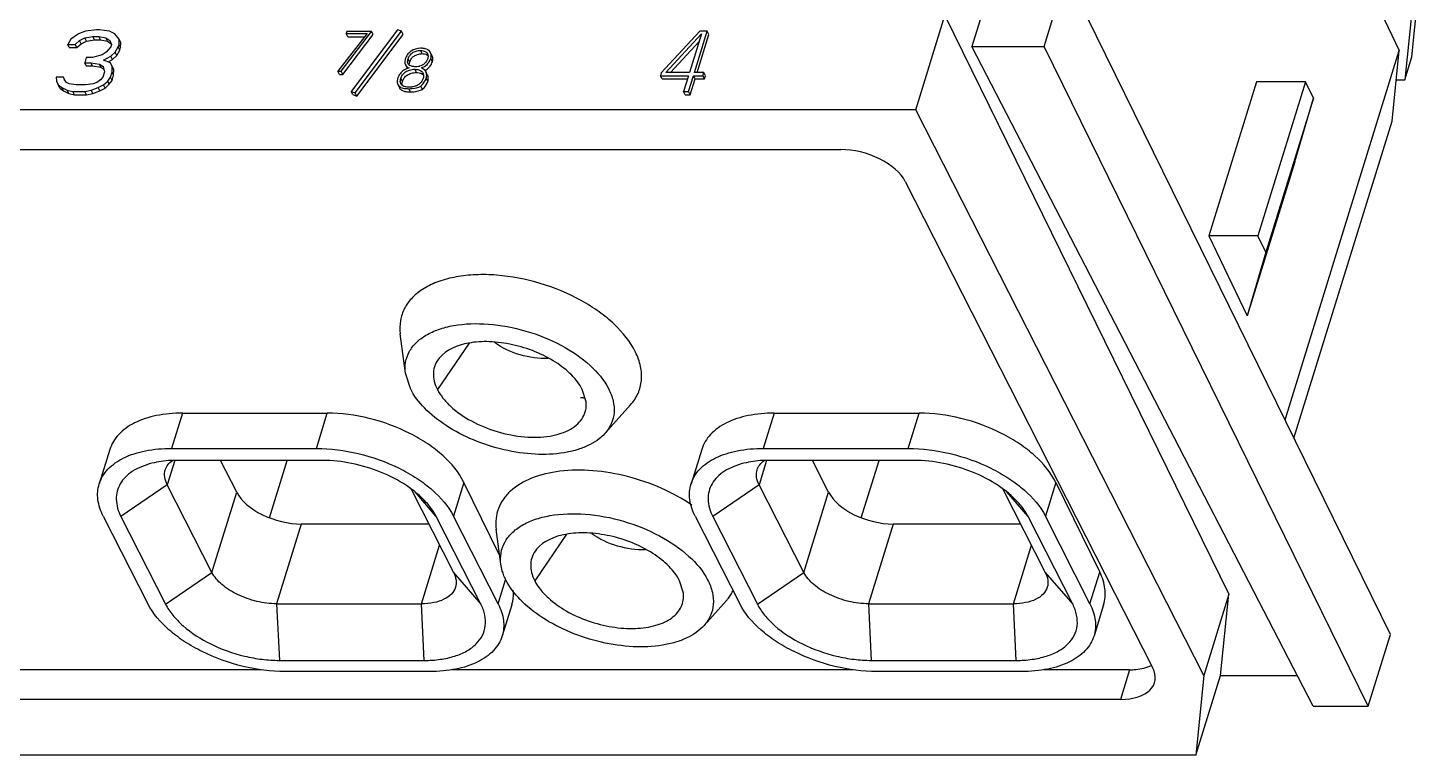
# Model space of a CAD drawing. Header units: millimetres. Extents: x -386 to 595, y -1 to 421.
# Drawn here: x 507.6 to 560.7, y 326.3 to 354 of the extents above; entities that cross this region are included whole.
import ezdxf

# ---------------------------------------------------------------- set-up
doc = ezdxf.new("R2010")
doc.units = ezdxf.units.MM
doc.header["$LTSCALE"] = 32.67
doc.layers.get('0').update_dxf_attribs({"linetype": 'CONTINUOUS'})

msp = doc.modelspace()

# ---------------------------------------------------------------- linework, layer by layer
at = {"color": 7, "linetype": 'Continuous'}
for p, q in [((549.11683, 375.63397), (559.86251, 353.14396)), ((546.32253, 353.30916), (547.16976, 356.0508)), ((559.52395, 330.8756), (547.16976, 356.0508)), ((560.34388, 352.90248), (560.66079, 356.01053)), ((560.38976, 355.13347), (560.07285, 352.02542)), ((541.43043, 350.89081), (542.54085, 354.48415)), ((542.54085, 354.48415), (553.36984, 332.41699)), ((543.93416, 354.48415), (543.57106, 353.30916)), ((509.21247, 353.58454), (509.0931, 353.38454)), ((509.50454, 353.78454), (509.21247, 353.58454)), ((509.76571, 353.88454), (509.50454, 353.78454)), ((509.54242, 353.53454), (509.74602, 353.63454)), ((509.74602, 353.63454), (510.0493, 353.68454)), ((509.80703, 353.51022), (509.74602, 353.63454)), ((510.18412, 353.93454), (509.76571, 353.88454)), ((510.0493, 353.68454), (510.27956, 353.68454)), ((510.11031, 353.56022), (510.0493, 353.68454)), ((510.29925, 353.93454), (510.18412, 353.93454)), ((510.27956, 353.68454), (510.55195, 353.63454)), ((510.34057, 353.56022), (510.27956, 353.68454)), ((510.68677, 353.88454), (510.29925, 353.93454)), ((510.55195, 353.63454), (510.69374, 353.53454)), ((510.61295, 353.51022), (510.55195, 353.63454)), ((510.88613, 353.78454), (510.68677, 353.88454)), ((511.05459, 353.58454), (510.88613, 353.78454)), ((511.05035, 353.38454), (511.05459, 353.58454)), ((511.1156, 353.46022), (511.05459, 353.58454)), ((520.50444, 353.79712), (519.39176, 352.36196)), ((519.51783, 352.36196), (520.6754, 353.8796)), ((519.57884, 352.23764), (520.73641, 353.75528)), ((519.73466, 353.8796), (519.70918, 353.79712)), ((519.70918, 353.79712), (520.50444, 353.79712)), ((519.77018, 353.6728), (519.70918, 353.79712)), ((520.6754, 353.8796), (519.73466, 353.8796)), ((519.77018, 353.6728), (520.40805, 353.6728)), ((521.66348, 353.93734), (519.89972, 351.5925)), ((520.05502, 351.53725), (521.81878, 353.88208)), ((520.11603, 351.41292), (521.87979, 353.75776)), ((520.73641, 353.75528), (520.6754, 353.8796)), ((521.81878, 353.88208), (521.66348, 353.93734)), ((521.87979, 353.75776), (521.81878, 353.88208)), ((533.20056, 353.88532), (531.72634, 352.29816)), ((531.90375, 352.31047), (533.25695, 353.78689)), ((533.25695, 353.78689), (532.8007, 352.31047)), ((532.98877, 352.31047), (533.47543, 353.88532)), ((533.08819, 352.31047), (533.53644, 353.761)), ((533.47543, 353.88532), (533.20056, 353.88532)), ((533.53644, 353.761), (533.47543, 353.88532)), ((509.0931, 353.38454), (509.38093, 353.38454)), ((509.15411, 353.26022), (509.0931, 353.38454)), ((509.15411, 353.26022), (509.44194, 353.26022)), ((509.38093, 353.38454), (509.54242, 353.53454)), ((509.44194, 353.26022), (509.38093, 353.38454)), ((509.44194, 353.26022), (509.60342, 353.41022)), ((509.60342, 353.41022), (509.54242, 353.53454)), ((509.60342, 353.41022), (509.80703, 353.51022)), ((509.80703, 353.51022), (510.11031, 353.56022)), ((510.11031, 353.56022), (510.34057, 353.56022)), ((510.34057, 353.56022), (510.61295, 353.51022)), ((510.55468, 353.08454), (510.40865, 352.98455)), ((510.73162, 353.28454), (510.55468, 353.08454)), ((510.61295, 353.51022), (510.75475, 353.41022)), ((510.69374, 353.53454), (510.76252, 353.38454)), ((510.76252, 353.38454), (510.73162, 353.28454)), ((510.73859, 352.93455), (510.90008, 353.08454)), ((510.90008, 353.08454), (511.01945, 353.28454)), ((510.96109, 352.96022), (510.90008, 353.08454)), ((510.96109, 352.96022), (511.08046, 353.16022)), ((511.01945, 353.28454), (511.05035, 353.38454)), ((511.08046, 353.16022), (511.01945, 353.28454)), ((511.11136, 353.26022), (511.05035, 353.38454)), ((511.08046, 353.16022), (511.11136, 353.26022)), ((511.11136, 353.26022), (511.1156, 353.46022)), ((522.61058, 353.02951), (522.54957, 353.15383)), ((522.98722, 352.95049), (522.92621, 353.07481)), ((532.0787, 352.31047), (533.16795, 353.49891)), ((543.57106, 353.30916), (546.32253, 353.30916)), ((556.57639, 328.13395), (543.57106, 353.30916)), ((558.67672, 328.13395), (546.32253, 353.30916)), ((555.50923, 339.05674), (559.86251, 353.14396)), ((559.58872, 350.45877), (559.86251, 353.14396)), ((509.80208, 352.88455), (509.74028, 352.68455)), ((509.74028, 352.68455), (509.97054, 352.68455)), ((509.80129, 352.56023), (509.74028, 352.68455)), ((509.80129, 352.56023), (510.03155, 352.56023)), ((510.03235, 352.88455), (509.80208, 352.88455)), ((509.97054, 352.68455), (510.30049, 352.63455)), ((510.03155, 352.56023), (509.97054, 352.68455)), ((510.03155, 352.56023), (510.3615, 352.51023)), ((510.40865, 352.98455), (510.03235, 352.88455)), ((510.30049, 352.63455), (510.44229, 352.53455)), ((510.3615, 352.51023), (510.30049, 352.63455)), ((510.3615, 352.51023), (510.46899, 352.43442)), ((510.44229, 352.53455), (510.49562, 352.33455)), ((510.46198, 352.78455), (510.73859, 352.93455)), ((510.71891, 352.68455), (510.46198, 352.78455)), ((510.63096, 352.71878), (510.7996, 352.81022)), ((510.84869, 352.41023), (510.71891, 352.68455)), ((510.7996, 352.81022), (510.73859, 352.93455)), ((510.78345, 352.33455), (510.78769, 352.53455)), ((510.84869, 352.41023), (510.78769, 352.53455)), ((510.7996, 352.81022), (510.96109, 352.96022)), ((521.96929, 352.60353), (522.0303, 352.47921)), ((522.13294, 352.70783), (522.07193, 352.83216)), ((522.99864, 352.71608), (522.93763, 352.8404)), ((560.07285, 352.02542), (560.34388, 352.90248)), ((508.93709, 352.13455), (508.64926, 352.13455)), ((508.64926, 352.13455), (508.66047, 351.98455)), ((508.66047, 351.98455), (508.72925, 351.83455)), ((508.9981, 352.01023), (508.93709, 352.13455)), ((508.96375, 352.03455), (508.93709, 352.13455)), ((509.04798, 351.93455), (508.96375, 352.03455)), ((510.34534, 352.03455), (510.19931, 351.93455)), ((510.43381, 352.13455), (510.34534, 352.03455)), ((510.49562, 352.33455), (510.43381, 352.13455)), ((510.45624, 351.83455), (510.61772, 351.98455)), ((510.61772, 351.98455), (510.72164, 352.13455)), ((510.67873, 351.86023), (510.61772, 351.98455)), ((510.67873, 351.86023), (510.78265, 352.01023)), ((510.72164, 352.13455), (510.78345, 352.33455)), ((510.78265, 352.01023), (510.72164, 352.13455)), ((510.78265, 352.01023), (510.84446, 352.21023)), ((510.84446, 352.21023), (510.78345, 352.33455)), ((510.84446, 352.21023), (510.84869, 352.41023)), ((519.39176, 352.36196), (519.51783, 352.36196)), ((519.45276, 352.23764), (519.39176, 352.36196)), ((519.45276, 352.23764), (519.57884, 352.23764)), ((519.57884, 352.23764), (519.51783, 352.36196)), ((521.85505, 351.96551), (521.79404, 352.08983)), ((522.38883, 352.31193), (522.32782, 352.43625)), ((522.81442, 352.2147), (522.75341, 352.33903)), ((522.82488, 351.96551), (522.76387, 352.08983)), ((531.72634, 352.29816), (531.69212, 352.18743)), ((531.69212, 352.18743), (532.76267, 352.18743)), ((531.75313, 352.06311), (531.69212, 352.18743)), ((531.75313, 352.06311), (532.72426, 352.06311)), ((532.8007, 352.31047), (531.90375, 352.31047)), ((532.76267, 352.18743), (532.57637, 351.58456)), ((532.76444, 351.58456), (532.95074, 352.18743)), ((532.82545, 351.46024), (533.01175, 352.06311)), ((532.95074, 352.18743), (533.31242, 352.18743)), ((533.01175, 352.06311), (532.95074, 352.18743)), ((533.35044, 352.31047), (532.98877, 352.31047)), ((533.01175, 352.06311), (533.37343, 352.06311)), ((533.31242, 352.18743), (533.35044, 352.31047)), ((533.37343, 352.06311), (533.31242, 352.18743)), ((533.41145, 352.18615), (533.35044, 352.31047)), ((533.37343, 352.06311), (533.41145, 352.18615)), ((559.74846, 352.02542), (560.07285, 352.02542)), ((508.72925, 351.83455), (508.87105, 351.73456)), ((508.79026, 351.71023), (508.72925, 351.83455)), ((508.79026, 351.71023), (508.93205, 351.61023)), ((508.87105, 351.73456), (509.07041, 351.63456)), ((508.93205, 351.61023), (508.87105, 351.73456)), ((508.93205, 351.61023), (509.13142, 351.51023)), ((509.14766, 351.88455), (509.04798, 351.93455)), ((509.07041, 351.63456), (509.28522, 351.58456)), ((509.13142, 351.51023), (509.07041, 351.63456)), ((509.13142, 351.51023), (509.34623, 351.46024)), ((509.42004, 351.83455), (509.14766, 351.88455)), ((509.28522, 351.58456), (509.74575, 351.58456)), ((509.34623, 351.46024), (509.28522, 351.58456)), ((509.34623, 351.46024), (509.80676, 351.46024)), ((509.76544, 351.83455), (509.42004, 351.83455)), ((509.74575, 351.58456), (509.99147, 351.63456)), ((509.80676, 351.46024), (509.74575, 351.58456)), ((510.06873, 351.88455), (509.76544, 351.83455)), ((509.80676, 351.46024), (510.05248, 351.51023)), ((509.99147, 351.63456), (510.25264, 351.73456)), ((510.05248, 351.51023), (509.99147, 351.63456)), ((510.05248, 351.51023), (510.31365, 351.61023)), ((510.19931, 351.93455), (510.06873, 351.88455)), ((510.25264, 351.73456), (510.45624, 351.83455)), ((510.31365, 351.61023), (510.25264, 351.73456)), ((510.31365, 351.61023), (510.51725, 351.71023)), ((510.51725, 351.71023), (510.45624, 351.83455)), ((510.51725, 351.71023), (510.67873, 351.86023)), ((519.89972, 351.5925), (520.05502, 351.53725)), ((519.96073, 351.46818), (519.89972, 351.5925)), ((519.96073, 351.46818), (520.11603, 351.41292)), ((520.11603, 351.41292), (520.05502, 351.53725)), ((521.67704, 351.85004), (521.73805, 351.72571)), ((522.15916, 351.5696), (522.09815, 351.69393)), ((522.61674, 351.66858), (522.55573, 351.7929)), ((532.57637, 351.58456), (532.76444, 351.58456)), ((532.63738, 351.46024), (532.57637, 351.58456)), ((532.63738, 351.46024), (532.82545, 351.46024)), ((532.82545, 351.46024), (532.76444, 351.58456)), ((554.41939, 351.959), (552.60389, 346.08405)), ((556.29054, 351.959), (554.41939, 351.959)), ((556.29054, 351.959), (554.47504, 346.08405)), ((556.59558, 351.33739), (556.29054, 351.959)), ((556.59558, 351.33739), (554.78008, 345.46244)), ((555.88205, 348.89774), (556.59558, 351.33739)), ((541.43043, 350.89081), (456.78492, 350.89081)), ((552.40941, 329.30905), (541.43043, 350.89081)), ((555.85039, 338.36154), (559.58872, 350.45877)), ((461.19628, 349.37097), (538.5654, 349.37097)), ((555.88205, 348.89774), (554.06655, 343.02279)), ((541.02606, 348.15509), (550.45871, 329.61302)), ((554.47504, 346.08405), (552.60389, 346.08405)), ((552.60389, 346.08405), (554.06655, 343.02279)), ((554.78008, 345.46244), (554.47504, 346.08405)), ((554.78008, 345.46244), (554.06655, 343.02279)), ((521.9702, 340.83876), (521.77254, 342.34361)), ((524.39865, 341.98881), (523.18753, 340.22009)), ((522.1569, 340.25189), (521.97017, 340.83883)), ((528.85985, 339.74916), (528.71389, 340.22008)), ((513.46356, 339.31662), (513.04809, 337.97215)), ((513.46356, 339.31662), (518.98993, 339.31662)), ((518.57446, 337.97215), (518.98993, 339.31662)), ((529.57582, 338.54129), (530.55096, 339.63087)), ((536.02956, 339.31662), (535.61408, 337.97215)), ((536.02956, 339.31662), (541.55592, 339.31662)), ((541.14045, 337.97215), (541.55592, 339.31662)), ((510.69945, 337.92958), (510.29344, 336.61574)), ((513.04792, 337.97215), (518.57463, 337.97215)), ((533.26545, 337.92958), (532.85944, 336.61574)), ((535.61391, 337.97215), (541.14062, 337.97215)), ((513.17542, 337.5082), (512.8899, 336.58428)), ((518.80648, 337.51606), (513.28011, 337.51606)), ((515.53724, 336.30309), (514.92019, 337.51606)), ((516.78541, 335.32814), (517.46153, 337.51606)), ((535.74141, 337.5082), (535.4559, 336.58428)), ((541.37247, 337.51606), (535.8461, 337.51606)), ((538.10324, 336.30309), (537.48618, 337.51606)), ((539.35141, 335.32814), (540.02752, 337.51606)), ((512.8899, 336.58428), (511.12267, 335.37222)), ((514.59087, 333.24063), (512.8899, 336.58428)), ((524.20086, 336.67478), (523.80335, 335.38842)), ((525.56226, 333.90055), (524.20086, 336.67478)), ((535.4559, 336.58428), (533.68867, 335.37222)), ((537.15687, 333.24063), (535.4559, 336.58428)), ((546.76686, 336.67478), (546.36934, 335.38842)), ((546.76686, 336.67478), (548.44459, 333.25592)), ((514.59087, 333.24063), (515.53724, 336.30309)), ((522.18776, 336.41278), (523.80148, 333.24063)), ((523.14512, 335.37222), (522.33705, 336.30983)), ((537.15687, 333.24063), (538.10324, 336.30309)), ((544.75375, 336.41278), (546.36748, 333.24063)), ((545.71111, 335.37222), (544.90304, 336.30983)), ((510.44797, 335.38842), (512.14894, 332.04477)), ((511.12267, 335.37222), (512.82364, 332.02857)), ((517.9979, 335.08721), (517.05798, 332.04562)), ((522.86209, 335.08721), (517.9979, 335.08721)), ((524.84609, 332.02857), (523.14512, 335.37222)), ((525.50432, 332.04477), (523.80335, 335.38842)), ((533.01396, 335.38842), (534.71493, 332.04477)), ((533.68867, 335.37222), (535.38964, 332.02857)), ((540.56389, 335.08721), (539.62397, 332.04562)), ((545.42809, 335.08721), (540.56389, 335.08721)), ((547.41208, 332.02857), (545.71111, 335.37222)), ((548.07031, 332.04477), (546.36934, 335.38842)), ((525.60772, 333.55443), (525.43304, 334.88429)), ((528.10986, 334.69356), (526.89873, 332.92484)), ((522.58434, 332.04562), (523.27403, 334.27745)), ((545.15034, 332.04562), (545.84003, 334.27745)), ((512.82364, 332.02857), (514.59087, 333.24063)), ((523.80148, 333.24063), (524.84609, 332.02857)), ((525.50432, 332.04477), (525.78714, 332.95997)), ((532.57106, 332.45392), (532.4251, 332.92484)), ((535.38964, 332.02857), (537.15687, 333.24063)), ((546.36748, 333.24063), (547.41208, 332.02857)), ((548.07031, 332.04477), (548.44459, 333.25592)), ((553.36984, 332.41699), (552.40941, 329.30905)), ((553.05293, 329.30894), (553.36984, 332.41699)), ((517.05798, 332.04562), (522.58434, 332.04562)), ((517.05798, 332.04562), (517.16229, 329.88473)), ((522.68865, 329.88473), (522.58434, 332.04562)), ((526.02462, 332.00112), (525.65884, 330.81745)), ((533.3547, 331.21425), (534.21146, 332.17155)), ((539.62397, 332.04562), (545.15034, 332.04562)), ((539.62397, 332.04562), (539.72828, 329.88473)), ((545.25465, 329.88473), (545.15034, 332.04562)), ((548.59062, 332.00112), (548.22484, 330.81745)), ((558.67672, 328.13395), (559.52395, 330.8756)), ((517.16229, 329.88473), (522.68865, 329.88473)), ((539.72828, 329.88473), (545.25465, 329.88473)), ((516.47225, 329.52626), (503.48007, 329.52626)), ((522.90437, 329.46103), (517.37766, 329.46103)), ((539.03824, 329.52626), (523.74341, 329.52626)), ((545.47036, 329.46103), (539.94365, 329.46103)), ((549.58404, 329.52626), (546.30941, 329.52626)), ((549.58404, 329.52626), (549.23512, 328.39714)), ((552.40941, 329.30905), (552.11362, 326.26936)), ((552.11362, 326.26936), (553.05293, 329.30894)), ((553.05293, 329.30894), (555.96939, 329.30894)), ((549.23512, 328.39714), (471.866, 328.39714)), ((556.57639, 328.13395), (558.67672, 328.13395)), ((552.11362, 326.26936), (471.15236, 326.26936))]:
    msp.add_line(p, q, dxfattribs=at)
for centre, radius, start, end in [((522.63708, 352.04613), 1.1918, 92.983347, 94.659405), ((522.58166, 352.63834), 0.64237, 158.656594, 161.668514), ((522.30992, 351.89483), 0.66165, 158.873722, 162.858926), ((522.20787, 352.56636), 0.1978, 206.14227, 212.91256), ((522.10203, 351.84838), 0.26692, 179.205472, 183.215685), ((522.1382, 351.84787), 0.30309, 175.433321, 179.203426), ((529.04018, 343.35732), 3.46262, 263.451974, 266.092527)]:
    msp.add_arc(centre, radius, start, end, dxfattribs=at)
for centre, start_param, end_param in [((539.18394, 348.15509), 0.48938829, 2.06018462), ((517.37937, 336.30309), -2.65220436, -1.08140803), ((539.94536, 336.30309), -2.65220436, -1.08140803), ((548.61659, 329.61302), -1.08140803, 0.48938829)]:
    msp.add_ellipse(centre, major_axis=(1.91666, -0.57157), ratio=0.55990932, start_param=start_param, end_param=end_param, dxfattribs=at)
for points, knots in [([(522.54027, 353.23399), (522.41785, 353.22399), (522.23552, 353.17964), (522.05844, 353.02215), (522.00368, 352.92414), (521.98334, 352.87213)], [0, 0, 0, 0, 0.52723166, 0.76029724, 1, 1, 1, 1]), ([(522.07193, 352.83216), (522.08633, 352.87876), (522.12772, 352.96723), (522.23567, 353.07048), (522.38132, 353.13389), (522.49068, 353.15006), (522.54957, 353.15383)], [0, 0, 0, 0, 0.23777627, 0.46585671, 0.71234523, 1, 1, 1, 1]), ([(522.54957, 353.15383), (522.58116, 353.15154), (522.63886, 353.14423), (522.71602, 353.12009), (522.77532, 353.0823), (522.80168, 353.04695), (522.81077, 353.02843)], [0, 0, 0, 0, 0.31397018, 0.57434841, 0.79550562, 1, 1, 1, 1]), ([(522.71871, 353.21684), (522.71245, 353.21834), (522.68606, 353.2242), (522.65931, 353.22839), (522.63886, 353.23085)], [0, 0, 0, 0, 0.23794998, 1, 1, 1, 1]), ([(522.84193, 353.16716), (522.83338, 353.17265), (522.79473, 353.19466), (522.75202, 353.20886), (522.71871, 353.21684)], [0, 0, 0, 0, 0.22867634, 1, 1, 1, 1]), ([(522.92621, 353.07481), (522.91257, 353.1026), (522.8852, 353.13658), (522.8512, 353.1612), (522.84193, 353.16716)], [0, 0, 0, 0, 0.73749206, 1, 1, 1, 1]), ([(522.93763, 352.8404), (522.94281, 352.86289), (522.9569, 352.94014), (522.95085, 353.02461), (522.92621, 353.07481)], [0, 0, 0, 0, 0.29206744, 1, 1, 1, 1]), ([(521.97189, 352.84037), (521.96717, 352.82616), (521.95223, 352.77527), (521.9451, 352.72137), (521.94814, 352.68335)], [0, 0, 0, 0, 0.28194676, 1, 1, 1, 1]), ([(521.94814, 352.68335), (521.94872, 352.67614), (521.95203, 352.64873), (521.96031, 352.62183), (521.96929, 352.60353)], [0, 0, 0, 0, 0.26177676, 1, 1, 1, 1]), ([(521.96929, 352.60353), (521.98215, 352.57732), (522.02324, 352.52748), (522.07948, 352.49786), (522.11035, 352.48574)], [0, 0, 0, 0, 0.46813232, 1, 1, 1, 1]), ([(522.07121, 352.6466), (522.06529, 352.65865), (522.04534, 352.71902), (522.05736, 352.785), (522.07193, 352.83216)], [0, 0, 0, 0, 0.21390853, 1, 1, 1, 1]), ([(522.13305, 352.58037), (522.12622, 352.5846), (522.10129, 352.60205), (522.08107, 352.62649), (522.07121, 352.6466)], [0, 0, 0, 0, 0.26417241, 1, 1, 1, 1]), ([(522.11724, 352.63744), (522.11793, 352.64303), (522.12154, 352.66683), (522.1275, 352.69023), (522.13294, 352.70783)], [0, 0, 0, 0, 0.23412072, 1, 1, 1, 1]), ([(522.13294, 352.70783), (522.14734, 352.75443), (522.18873, 352.8429), (522.29668, 352.94615), (522.44233, 353.00957), (522.55169, 353.02573), (522.61058, 353.02951)], [0, 0, 0, 0, 0.23777627, 0.46585671, 0.71234523, 1, 1, 1, 1]), ([(522.24189, 352.54151), (522.23129, 352.54348), (522.19361, 352.55179), (522.15672, 352.56568), (522.13305, 352.58037)], [0, 0, 0, 0, 0.27892186, 1, 1, 1, 1]), ([(522.35721, 352.53094), (522.34674, 352.53111), (522.30814, 352.5324), (522.26956, 352.53634), (522.24189, 352.54151)], [0, 0, 0, 0, 0.27114144, 1, 1, 1, 1]), ([(522.50875, 352.54684), (522.49706, 352.54393), (522.44725, 352.53345), (522.39604, 352.53027), (522.35721, 352.53094)], [0, 0, 0, 0, 0.23668098, 1, 1, 1, 1]), ([(522.82125, 352.8404), (522.79272, 352.76964), (522.71523, 352.63726), (522.57779, 352.56409), (522.50875, 352.54684)], [0, 0, 0, 0, 0.517416, 1, 1, 1, 1]), ([(522.57587, 352.48574), (522.65613, 352.51252), (522.81273, 352.6037), (522.90355, 352.75847), (522.93763, 352.8404)], [0, 0, 0, 0, 0.48808662, 1, 1, 1, 1]), ([(522.61058, 353.02951), (522.62335, 353.02858), (522.66923, 353.0242), (522.71494, 353.01525), (522.74645, 353.00445)], [0, 0, 0, 0, 0.27763126, 1, 1, 1, 1]), ([(522.74645, 353.00445), (522.75496, 353.00153), (522.78579, 352.98965), (522.81479, 352.97221), (522.8326, 352.95602)], [0, 0, 0, 0, 0.27209233, 1, 1, 1, 1]), ([(522.79556, 352.44216), (522.83977, 352.47459), (522.92151, 352.55813), (522.97562, 352.66074), (522.99864, 352.71608)], [0, 0, 0, 0, 0.47774922, 1, 1, 1, 1]), ([(522.81077, 353.02843), (522.81786, 353.01398), (522.82475, 352.99297), (522.82836, 352.97147), (522.82912, 352.96582)], [0, 0, 0, 0, 0.73824811, 1, 1, 1, 1]), ([(522.83076, 352.90761), (522.83043, 352.90227), (522.82853, 352.8797), (522.82482, 352.85732), (522.82125, 352.8404)], [0, 0, 0, 0, 0.23647992, 1, 1, 1, 1]), ([(522.82912, 352.96582), (522.831, 352.95163), (522.83189, 352.93212), (522.83108, 352.91271), (522.83076, 352.90761)], [0, 0, 0, 0, 0.73692389, 1, 1, 1, 1]), ([(522.99864, 352.71608), (523.00382, 352.73857), (523.0179, 352.81583), (523.01185, 352.90029), (522.98721, 352.9505)], [0, 0, 0, 0, 0.29206852, 1, 1, 1, 1]), ([(521.67766, 352.08983), (521.67381, 352.07738), (521.66117, 352.03191), (521.65413, 351.98451), (521.65466, 351.95033)], [0, 0, 0, 0, 0.27605655, 1, 1, 1, 1]), ([(521.95815, 352.42672), (521.89774, 352.39544), (521.78662, 352.31386), (521.71664, 352.19506), (521.69274, 352.1333)], [0, 0, 0, 0, 0.50675223, 1, 1, 1, 1]), ([(521.7938, 351.8803), (521.78709, 351.89397), (521.76446, 351.96207), (521.77761, 352.03666), (521.79404, 352.08983)], [0, 0, 0, 0, 0.21485496, 1, 1, 1, 1]), ([(521.79404, 352.08983), (521.81388, 352.15404), (521.88047, 352.2778), (521.9981, 352.35413), (522.0606, 352.38024)], [0, 0, 0, 0, 0.49802068, 1, 1, 1, 1]), ([(521.85505, 351.96551), (521.8707, 352.01616), (521.91712, 352.11268), (522.0385, 352.22365), (522.20125, 352.29118), (522.32316, 352.30815), (522.38883, 352.31193)], [0, 0, 0, 0, 0.23397283, 0.46133685, 0.70972335, 1, 1, 1, 1]), ([(522.11035, 352.48574), (522.09656, 352.48185), (522.04448, 352.46592), (521.99379, 352.44517), (521.95815, 352.42672)], [0, 0, 0, 0, 0.26315027, 1, 1, 1, 1]), ([(522.0606, 352.38024), (522.07989, 352.3883), (522.16602, 352.41891), (522.25757, 352.4322), (522.32782, 352.43625)], [0, 0, 0, 0, 0.22906889, 1, 1, 1, 1]), ([(522.32782, 352.43625), (522.3653, 352.43393), (522.43364, 352.42591), (522.52483, 352.39815), (522.59447, 352.35451), (522.62535, 352.31355), (522.63584, 352.29215)], [0, 0, 0, 0, 0.31710274, 0.57857442, 0.79880068, 1, 1, 1, 1]), ([(522.38883, 352.31193), (522.40331, 352.31103), (522.45549, 352.30662), (522.5075, 352.29721), (522.54362, 352.28577)], [0, 0, 0, 0, 0.27700215, 1, 1, 1, 1]), ([(522.64749, 352.08983), (522.63905, 352.06853), (522.60384, 351.99016), (522.55114, 351.91888), (522.50373, 351.87732)], [0, 0, 0, 0, 0.26656204, 1, 1, 1, 1]), ([(522.54362, 352.28577), (522.55582, 352.2819), (522.59905, 352.26611), (522.63957, 352.24083), (522.66259, 352.21678)], [0, 0, 0, 0, 0.27772608, 1, 1, 1, 1]), ([(522.55573, 351.7929), (522.57811, 351.80963), (522.66944, 351.89118), (522.73032, 352.00212), (522.76387, 352.08983)], [0, 0, 0, 0, 0.22931451, 1, 1, 1, 1]), ([(522.68179, 352.42708), (522.67439, 352.43302), (522.64165, 352.45686), (522.60482, 352.47473), (522.57587, 352.48574)], [0, 0, 0, 0, 0.23443194, 1, 1, 1, 1]), ([(522.65839, 352.1711), (522.65815, 352.16466), (522.65641, 352.13735), (522.65196, 352.11025), (522.64749, 352.08983)], [0, 0, 0, 0, 0.23574338, 1, 1, 1, 1]), ([(522.75341, 352.33903), (522.741, 352.36433), (522.71793, 352.39576), (522.68945, 352.42094), (522.68179, 352.42708)], [0, 0, 0, 0, 0.74165714, 1, 1, 1, 1]), ([(522.76387, 352.08983), (522.77, 352.11341), (522.78688, 352.19534), (522.77972, 352.28543), (522.75341, 352.33903)], [0, 0, 0, 0, 0.28976491, 1, 1, 1, 1]), ([(522.82488, 351.96551), (522.83101, 351.98908), (522.84789, 352.07102), (522.84072, 352.16111), (522.81442, 352.2147)], [0, 0, 0, 0, 0.2897649, 1, 1, 1, 1]), ([(521.65466, 351.95033), (521.6548, 351.94118), (521.65682, 351.90684), (521.66591, 351.87271), (521.67704, 351.85003)], [0, 0, 0, 0, 0.26591845, 1, 1, 1, 1]), ([(521.67704, 351.85003), (521.6899, 351.82382), (521.7445, 351.75817), (521.89668, 351.70156), (522.02399, 351.69393), (522.09815, 351.69393)], [0, 0, 0, 0, 0.18665172, 0.52584022, 1, 1, 1, 1]), ([(521.73805, 351.72571), (521.74361, 351.71438), (521.77177, 351.66851), (521.81826, 351.63615), (521.85544, 351.61918)], [0, 0, 0, 0, 0.23579931, 1, 1, 1, 1]), ([(521.83607, 351.872), (521.83665, 351.87936), (521.84025, 351.91101), (521.84783, 351.94214), (521.85505, 351.96551)], [0, 0, 0, 0, 0.23166276, 1, 1, 1, 1]), ([(521.85544, 351.61918), (521.89649, 351.60045), (521.99792, 351.57496), (522.10116, 351.5696), (522.15916, 351.5696)], [0, 0, 0, 0, 0.43754464, 1, 1, 1, 1]), ([(521.9856, 351.76201), (521.97471, 351.76396), (521.93549, 351.77226), (521.89709, 351.78601), (521.87183, 351.80036)], [0, 0, 0, 0, 0.27594124, 1, 1, 1, 1]), ([(522.11626, 351.75166), (522.10441, 351.75166), (522.0607, 351.75242), (522.01697, 351.75639), (521.9856, 351.76201)], [0, 0, 0, 0, 0.27121456, 1, 1, 1, 1]), ([(522.09815, 351.69393), (522.14067, 351.69393), (522.29714, 351.70097), (522.45427, 351.74022), (522.55573, 351.7929)], [0, 0, 0, 0, 0.27105629, 1, 1, 1, 1]), ([(522.25186, 351.76259), (522.24119, 351.76075), (522.19629, 351.75411), (522.15081, 351.75166), (522.11626, 351.75166)], [0, 0, 0, 0, 0.23873121, 1, 1, 1, 1]), ([(522.15916, 351.5696), (522.20167, 351.5696), (522.35815, 351.57665), (522.51528, 351.61589), (522.61674, 351.66858)], [0, 0, 0, 0, 0.27105629, 1, 1, 1, 1]), ([(522.3872, 351.80291), (522.37685, 351.79828), (522.33316, 351.78051), (522.28714, 351.76869), (522.25186, 351.76259)], [0, 0, 0, 0, 0.24060315, 1, 1, 1, 1]), ([(522.61674, 351.66858), (522.63912, 351.68531), (522.73045, 351.76686), (522.79133, 351.8778), (522.82488, 351.96551)], [0, 0, 0, 0, 0.22931451, 1, 1, 1, 1]), ([(530.74087, 341.64766), (530.54726, 342.04221), (530.09808, 342.59262), (529.35388, 343.19967), (528.43044, 343.77895), (527.12772, 344.31789), (525.74538, 344.58734), (524.66297, 344.6116), (523.92013, 344.53392), (523.2546, 344.36287), (522.68674, 344.10236), (522.23477, 343.75752), (521.91709, 343.33504), (521.75235, 342.84987), (521.75054, 342.51068), (521.77258, 342.34327)], [0, 0, 0, 0, 0.11778382, 0.18533385, 0.25738206, 0.40910231, 0.56034104, 0.63181835, 0.69863841, 0.75987987, 0.81518526, 0.86498842, 0.91070994, 0.95474794, 1, 1, 1, 1]), ([(521.97017, 340.83883), (521.95166, 340.97931), (521.95409, 341.26453), (522.09727, 341.67186), (522.37127, 342.02566), (522.75997, 342.31388), (523.24784, 342.53154), (524.04212, 342.72958), (525.1792, 342.75786), (526.57727, 342.493), (527.90197, 341.95983), (528.99416, 341.22493), (529.53956, 340.58487), (529.71216, 340.25189)], [0, 0, 0, 0, 0.0444122, 0.0877337, 0.13297714, 0.18257169, 0.23791002, 0.29936268, 0.43813642, 0.59027262, 0.74274773, 0.88244823, 1, 1, 1, 1]), ([(528.71389, 340.22008), (528.61434, 340.4226), (528.30317, 340.81338), (527.68483, 341.29618), (526.91616, 341.6863), (526.06546, 341.95017), (525.33444, 342.04929), (524.76959, 342.04293), (524.09345, 341.96449), (523.52192, 341.74315), (523.25862, 341.419)], [0, 0, 0, 0, 0.10940628, 0.23727951, 0.3784607, 0.52479572, 0.66721525, 0.73434501, 0.79753411, 1, 1, 1, 1]), ([(527.41806, 341.40335), (527.05652, 341.38545), (526.32664, 341.49141), (525.65695, 341.79967), (525.36348, 342.0104)], [0, 0, 0, 0, 0.50047236, 1, 1, 1, 1]), ([(523.25862, 341.419), (523.19409, 341.33956), (523.08756, 341.16242), (522.9963, 340.74361), (523.08717, 340.41493), (523.18753, 340.22009)], [0, 0, 0, 0, 0.24254872, 0.48057858, 1, 1, 1, 1]), ([(530.55133, 339.63132), (530.66777, 339.76147), (530.86296, 340.05386), (530.99675, 340.569), (530.95647, 341.11869), (530.82671, 341.47273), (530.74087, 341.64766)], [0, 0, 0, 0, 0.24340692, 0.48063371, 0.72841827, 1, 1, 1, 1]), ([(529.57612, 338.54152), (529.39913, 338.34377), (529.04015, 338.10301), (528.49247, 337.90027), (527.8213, 337.75183), (526.88285, 337.71656), (525.71539, 337.88701), (524.56661, 338.25505), (523.53348, 338.79031), (522.70191, 339.44667), (522.29273, 339.97973), (522.1569, 340.25189)], [0, 0, 0, 0, 0.09440637, 0.14866117, 0.20767885, 0.33811837, 0.48013143, 0.62547682, 0.76531003, 0.89179347, 1, 1, 1, 1]), ([(523.18753, 340.22009), (523.24457, 340.10404), (523.39748, 339.87455), (523.80927, 339.4398), (524.49562, 338.97068), (525.45711, 338.57839), (526.47653, 338.37877), (527.30808, 338.39283), (527.89197, 338.5314), (528.25264, 338.68587), (528.54217, 338.89181), (528.74931, 339.14583), (528.86235, 339.43966), (528.8703, 339.64696), (528.85985, 339.74916)], [0, 0, 0, 0, 0.05552116, 0.11735644, 0.25635777, 0.40840163, 0.5604986, 0.69968237, 0.76147228, 0.81719, 0.86713497, 0.91259197, 0.95588606, 1, 1, 1, 1]), ([(529.71216, 340.25189), (529.7887, 340.10423), (529.90591, 339.80532), (529.949, 339.33857), (529.83998, 338.90017), (529.6749, 338.6519), (529.57612, 338.54152)], [0, 0, 0, 0, 0.27288661, 0.52056281, 0.75695736, 1, 1, 1, 1]), ([(513.46356, 339.31662), (513.13078, 339.31662), (512.50403, 339.26351), (511.66236, 339.00008), (511.1107, 338.61921), (510.82329, 338.23977), (510.73172, 338.03388), (510.69938, 337.92925)], [0, 0, 0, 0, 0.30344203, 0.56919506, 0.79673507, 0.90014105, 1, 1, 1, 1]), ([(524.20086, 336.67478), (524.01207, 337.05949), (523.56134, 337.59133), (522.81695, 338.16519), (521.89542, 338.70113), (520.61594, 339.16937), (519.52639, 339.31662), (518.98993, 339.31662)], [0, 0, 0, 0, 0.21134698, 0.33346213, 0.46364574, 0.73543005, 1, 1, 1, 1]), ([(536.02956, 339.31662), (535.69678, 339.31662), (535.07002, 339.26351), (534.22835, 339.00008), (533.6767, 338.61921), (533.38928, 338.23977), (533.29771, 338.03388), (533.26538, 337.92925)], [0, 0, 0, 0, 0.30344203, 0.56919506, 0.79673507, 0.90014105, 1, 1, 1, 1]), ([(546.76686, 336.67478), (546.57807, 337.05949), (546.12733, 337.59133), (545.38294, 338.16519), (544.46141, 338.70113), (543.18194, 339.16937), (542.09238, 339.31662), (541.55592, 339.31662)], [0, 0, 0, 0, 0.21134698, 0.33346213, 0.46364574, 0.73543005, 1, 1, 1, 1]), ([(510.29331, 336.61531), (510.32496, 336.71774), (510.4154, 336.91951), (510.70122, 337.29143), (511.25148, 337.66355), (512.0903, 337.92035), (512.71543, 337.97215), (513.04792, 337.97215)], [0, 0, 0, 0, 0.09852855, 0.200931, 0.4277565, 0.69444328, 1, 1, 1, 1]), ([(518.57463, 337.97215), (519.1114, 337.97215), (520.20095, 337.82811), (521.48318, 337.37067), (522.40885, 336.84636), (523.15563, 336.28636), (523.6111, 335.76633), (523.80341, 335.3883)], [0, 0, 0, 0, 0.26554241, 0.53806315, 0.66830594, 0.79018587, 1, 1, 1, 1]), ([(532.8593, 336.61531), (532.89096, 336.71774), (532.9814, 336.91951), (533.26722, 337.29143), (533.81748, 337.66355), (534.6563, 337.92035), (535.28143, 337.97215), (535.61391, 337.97215)], [0, 0, 0, 0, 0.09852855, 0.200931, 0.4277565, 0.69444328, 1, 1, 1, 1]), ([(541.14062, 337.97215), (541.6774, 337.97215), (542.76695, 337.82811), (544.04917, 337.37067), (544.97485, 336.84636), (545.72162, 336.28636), (546.1771, 335.76633), (546.3694, 335.3883)], [0, 0, 0, 0, 0.26554241, 0.53806315, 0.66830594, 0.79018587, 1, 1, 1, 1]), ([(512.30503, 337.4049), (512.16918, 337.37095), (511.91311, 337.28921), (511.5691, 337.11446), (511.29097, 336.89541), (511.08716, 336.63577), (510.96561, 336.34174), (510.91772, 335.90582), (511.01836, 335.57401), (511.12267, 335.37222)], [0, 0, 0, 0, 0.15139641, 0.28941196, 0.41504293, 0.53115674, 0.64239337, 0.75440959, 1, 1, 1, 1]), ([(513.28011, 337.51606), (513.19384, 337.51654), (512.86634, 337.50868), (512.53916, 337.46342), (512.30503, 337.4049)], [0, 0, 0, 0, 0.26335957, 1, 1, 1, 1]), ([(512.8899, 336.58428), (512.84268, 336.6756), (512.77407, 336.86245), (512.78698, 337.06412), (512.81412, 337.15191)], [0, 0, 0, 0, 0.52802737, 1, 1, 1, 1]), ([(512.81412, 337.15191), (512.83553, 337.2212), (512.90747, 337.35809), (513.01928, 337.46332), (513.08265, 337.50977)], [0, 0, 0, 0, 0.47997224, 1, 1, 1, 1]), ([(522.76623, 335.91172), (522.54381, 336.15733), (521.99334, 336.60672), (521.02069, 337.10573), (519.93569, 337.43122), (519.17794, 337.51739), (518.80648, 337.51606)], [0, 0, 0, 0, 0.22716997, 0.48129921, 0.74532447, 1, 1, 1, 1]), ([(532.89421, 335.8048), (532.53135, 336.05334), (531.7387, 336.4869), (530.45968, 336.92991), (529.14585, 337.15602), (527.90031, 337.1462), (526.81782, 336.90139), (526.08665, 336.48571), (525.69334, 336.04536), (525.50189, 335.68408), (525.40949, 335.28959), (525.41533, 335.01884), (525.43308, 334.88395)], [0, 0, 0, 0, 0.14716542, 0.30036589, 0.45105999, 0.59112652, 0.71448523, 0.81911417, 0.86585342, 0.91038466, 0.95447601, 1, 1, 1, 1]), ([(534.87103, 337.4049), (534.73517, 337.37095), (534.4791, 337.28921), (534.1351, 337.11446), (533.85697, 336.89541), (533.65316, 336.63577), (533.5316, 336.34174), (533.48371, 335.90582), (533.58436, 335.57401), (533.68867, 335.37222)], [0, 0, 0, 0, 0.15139641, 0.28941196, 0.41504293, 0.53115674, 0.64239337, 0.75440959, 1, 1, 1, 1]), ([(535.8461, 337.51606), (535.75983, 337.51654), (535.43233, 337.50868), (535.10515, 337.46342), (534.87103, 337.4049)], [0, 0, 0, 0, 0.26335957, 1, 1, 1, 1]), ([(535.4559, 336.58428), (535.40867, 336.6756), (535.34006, 336.86245), (535.35297, 337.06412), (535.38011, 337.15191)], [0, 0, 0, 0, 0.52802737, 1, 1, 1, 1]), ([(535.38011, 337.15191), (535.40153, 337.2212), (535.47346, 337.35809), (535.58527, 337.46332), (535.64865, 337.50977)], [0, 0, 0, 0, 0.47997224, 1, 1, 1, 1]), ([(545.33222, 335.91172), (545.1098, 336.15733), (544.55934, 336.60672), (543.58669, 337.10573), (542.50168, 337.43122), (541.74394, 337.51739), (541.37247, 337.51606)], [0, 0, 0, 0, 0.22716997, 0.48129921, 0.74532447, 1, 1, 1, 1]), ([(510.44802, 335.3883), (510.34759, 335.58573), (510.20525, 335.99105), (510.23463, 336.42546), (510.29331, 336.61531)], [0, 0, 0, 0, 0.52711374, 1, 1, 1, 1]), ([(533.01402, 335.3883), (532.91359, 335.58573), (532.77125, 335.99105), (532.80063, 336.42546), (532.8593, 336.61531)], [0, 0, 0, 0, 0.52711374, 1, 1, 1, 1]), ([(523.14512, 335.37222), (523.12213, 335.41859), (523.01552, 335.61147), (522.87927, 335.7869), (522.76623, 335.91172)], [0, 0, 0, 0, 0.23508562, 1, 1, 1, 1]), ([(545.71111, 335.37222), (545.68812, 335.41859), (545.58151, 335.61147), (545.44526, 335.7869), (545.33222, 335.91172)], [0, 0, 0, 0, 0.23508562, 1, 1, 1, 1]), ([(525.60769, 333.55449), (525.58883, 333.69759), (525.59131, 333.98811), (525.73715, 334.40301), (526.01625, 334.76339), (526.41216, 335.05696), (526.90911, 335.27867), (527.71815, 335.48039), (528.87637, 335.5092), (530.30043, 335.23941), (531.64974, 334.69633), (532.76224, 333.94777), (533.31778, 333.29582), (533.49358, 332.95665)], [0, 0, 0, 0, 0.0444122, 0.0877337, 0.13297714, 0.18257172, 0.23791009, 0.29936277, 0.43813658, 0.5902728, 0.7427479, 0.88244828, 1, 1, 1, 1]), ([(532.4251, 332.92484), (532.32555, 333.12736), (532.01437, 333.51813), (531.39603, 334.00093), (530.62737, 334.39106), (529.77666, 334.65493), (529.04564, 334.75405), (528.4808, 334.74769), (527.80466, 334.66925), (527.23313, 334.44791), (526.96983, 334.12375)], [0, 0, 0, 0, 0.10940628, 0.23727951, 0.3784607, 0.52479572, 0.66721525, 0.73434501, 0.79753411, 1, 1, 1, 1]), ([(531.12927, 334.10811), (530.76773, 334.09021), (530.03784, 334.19617), (529.36816, 334.50442), (529.07468, 334.71516)], [0, 0, 0, 0, 0.50047236, 1, 1, 1, 1]), ([(526.96983, 334.12375), (526.9053, 334.04431), (526.79876, 333.86717), (526.70751, 333.44837), (526.79837, 333.11969), (526.89873, 332.92484)], [0, 0, 0, 0, 0.24254872, 0.48057858, 1, 1, 1, 1]), ([(525.69176, 333.20692), (525.68165, 333.23589), (525.64498, 333.34943), (525.61927, 333.46662), (525.60769, 333.55449)], [0, 0, 0, 0, 0.25716992, 1, 1, 1, 1]), ([(517.05798, 332.04562), (516.80523, 332.04681), (516.29227, 332.11127), (515.57928, 332.36271), (514.9821, 332.73063), (514.68395, 333.06579), (514.59087, 333.24063)], [0, 0, 0, 0, 0.26643413, 0.5396396, 0.79120408, 1, 1, 1, 1]), ([(523.80148, 333.24063), (523.84954, 333.14978), (523.91702, 332.96228), (523.90441, 332.76078), (523.87725, 332.67294)], [0, 0, 0, 0, 0.5278162, 1, 1, 1, 1]), ([(525.79789, 332.95665), (525.78755, 332.97737), (525.74828, 333.05907), (525.714, 333.14319), (525.69176, 333.20692)], [0, 0, 0, 0, 0.25542704, 1, 1, 1, 1]), ([(533.35502, 331.21449), (533.17474, 331.01306), (532.80908, 330.76783), (532.25123, 330.56131), (531.56759, 330.41012), (530.61169, 330.37419), (529.42253, 330.5478), (528.25239, 330.92269), (527.20005, 331.46789), (526.35303, 332.13645), (525.93625, 332.67943), (525.79789, 332.95665)], [0, 0, 0, 0, 0.09440634, 0.14866114, 0.2076788, 0.33811839, 0.4801315, 0.6254769, 0.76531004, 0.89179343, 1, 1, 1, 1]), ([(526.89873, 332.92484), (526.95729, 332.80572), (527.11519, 332.57037), (527.31026, 332.36691), (527.41966, 332.26706)], [0, 0, 0, 0, 0.47259918, 1, 1, 1, 1]), ([(533.49358, 332.95665), (533.57154, 332.80625), (533.69094, 332.50177), (533.73483, 332.02636), (533.62378, 331.57981), (533.45564, 331.32692), (533.35502, 331.21449)], [0, 0, 0, 0, 0.27288665, 0.52056299, 0.75695756, 1, 1, 1, 1]), ([(539.62397, 332.04562), (539.37123, 332.04681), (538.85826, 332.11127), (538.14527, 332.36271), (537.5481, 332.73063), (537.24995, 333.06579), (537.15687, 333.24063)], [0, 0, 0, 0, 0.26643413, 0.5396396, 0.79120408, 1, 1, 1, 1]), ([(546.36748, 333.24063), (546.41553, 333.14978), (546.48302, 332.96228), (546.4704, 332.76078), (546.44325, 332.67294)], [0, 0, 0, 0, 0.5278162, 1, 1, 1, 1]), ([(548.59069, 332.00144), (548.65069, 332.19563), (548.68312, 332.63803), (548.54396, 333.05343), (548.44459, 333.25592)], [0, 0, 0, 0, 0.47397916, 1, 1, 1, 1]), ([(523.87725, 332.67294), (523.84753, 332.57679), (523.72787, 332.38601), (523.42815, 332.18855), (523.03427, 332.0688), (522.74069, 332.04677), (522.58434, 332.04562)], [0, 0, 0, 0, 0.19799687, 0.42457245, 0.69239767, 1, 1, 1, 1]), ([(526.02469, 332.00144), (526.03841, 332.04583), (526.08509, 332.22857), (526.09403, 332.42036), (526.08169, 332.56179)], [0, 0, 0, 0, 0.2465339, 1, 1, 1, 1]), ([(527.41966, 332.26706), (527.6273, 332.07754), (528.11265, 331.73665), (528.93714, 331.36627), (529.82884, 331.13823), (530.70446, 331.07332), (531.38439, 331.16447), (531.84371, 331.33314), (532.12225, 331.49451), (532.3419, 331.69298), (532.49551, 331.92512), (532.5765, 332.18431), (532.5802, 332.36447), (532.57106, 332.45392)], [0, 0, 0, 0, 0.13719536, 0.28675608, 0.43906577, 0.58402941, 0.71304271, 0.77006539, 0.82190277, 0.8691966, 0.9132806, 0.95611688, 1, 1, 1, 1]), ([(534.21183, 332.172), (534.23849, 332.2018), (534.33899, 332.32156), (534.42354, 332.45489), (534.47467, 332.55939)], [0, 0, 0, 0, 0.25579729, 1, 1, 1, 1]), ([(546.44325, 332.67294), (546.41352, 332.57679), (546.29386, 332.38601), (545.99414, 332.18855), (545.60026, 332.0688), (545.30669, 332.04677), (545.15034, 332.04562)], [0, 0, 0, 0, 0.19799687, 0.42457245, 0.69239767, 1, 1, 1, 1]), ([(517.37766, 329.46103), (516.84088, 329.46103), (515.75133, 329.60507), (514.46911, 330.06251), (513.54343, 330.58682), (512.79666, 331.14683), (512.34118, 331.66686), (512.14888, 332.04488)], [0, 0, 0, 0, 0.26554241, 0.53806315, 0.66830594, 0.79018587, 1, 1, 1, 1]), ([(512.82364, 332.02857), (512.89772, 331.87917), (513.09895, 331.58427), (513.64558, 331.03058), (514.55695, 330.45224), (515.60732, 330.07779), (516.4971, 329.91415), (516.94369, 329.88395), (517.16229, 329.88473)], [0, 0, 0, 0, 0.09933615, 0.21058217, 0.4619297, 0.73422623, 0.86977972, 1, 1, 1, 1]), ([(522.68865, 329.88473), (522.89339, 329.88359), (523.28574, 329.90866), (523.83423, 330.0268), (524.30158, 330.22059), (524.67063, 330.4871), (524.92314, 330.82189), (525.03996, 331.21098), (525.01476, 331.62876), (524.91413, 331.89694), (524.84609, 332.02857)], [0, 0, 0, 0, 0.1634075, 0.31251087, 0.44595811, 0.56443292, 0.6716664, 0.77463098, 0.88173897, 1, 1, 1, 1]), ([(525.50426, 332.04488), (525.60469, 331.84746), (525.74703, 331.44213), (525.71765, 331.00773), (525.65898, 330.81787)], [0, 0, 0, 0, 0.52711374, 1, 1, 1, 1]), ([(539.94365, 329.46103), (539.40688, 329.46103), (538.31733, 329.60507), (537.0351, 330.06251), (536.10943, 330.58682), (535.36265, 331.14683), (534.90718, 331.66686), (534.71487, 332.04488)], [0, 0, 0, 0, 0.26554241, 0.53806315, 0.66830594, 0.79018587, 1, 1, 1, 1]), ([(535.38964, 332.02857), (535.46371, 331.87917), (535.66495, 331.58427), (536.21157, 331.03058), (537.12295, 330.45224), (538.17331, 330.07779), (539.06309, 329.91415), (539.50968, 329.88395), (539.72828, 329.88473)], [0, 0, 0, 0, 0.09933615, 0.21058217, 0.4619297, 0.73422623, 0.86977972, 1, 1, 1, 1]), ([(545.25465, 329.88473), (545.45938, 329.88359), (545.85173, 329.90866), (546.40022, 330.0268), (546.86757, 330.22059), (547.23662, 330.4871), (547.48913, 330.82189), (547.60596, 331.21098), (547.58075, 331.62876), (547.48013, 331.89694), (547.41208, 332.02857)], [0, 0, 0, 0, 0.1634075, 0.31251087, 0.44595811, 0.56443292, 0.6716664, 0.77463098, 0.88173897, 1, 1, 1, 1]), ([(548.07026, 332.04488), (548.17069, 331.84746), (548.31303, 331.44213), (548.28365, 331.00773), (548.22497, 330.81787)], [0, 0, 0, 0, 0.52711374, 1, 1, 1, 1]), ([(525.65898, 330.81787), (525.62732, 330.71544), (525.53688, 330.51368), (525.25106, 330.14176), (524.7008, 329.76963), (523.86198, 329.51284), (523.23685, 329.46103), (522.90437, 329.46103)], [0, 0, 0, 0, 0.09852855, 0.200931, 0.4277565, 0.69444328, 1, 1, 1, 1]), ([(548.22497, 330.81787), (548.19332, 330.71544), (548.10288, 330.51368), (547.81706, 330.14176), (547.2668, 329.76963), (546.42798, 329.51284), (545.80285, 329.46103), (545.47036, 329.46103)], [0, 0, 0, 0, 0.09852855, 0.200931, 0.4277565, 0.69444328, 1, 1, 1, 1]), ([(549.58404, 329.52626), (549.66246, 329.52626), (549.94819, 329.53868), (550.23596, 329.60251), (550.42337, 329.69282)], [0, 0, 0, 0, 0.27374117, 1, 1, 1, 1])]:
    msp.add_open_spline(points, degree=3, knots=knots, dxfattribs=at)
for points in [[(522.63886, 353.23085), (522.61767, 353.2334), (522.59637, 353.23516), (522.57506, 353.23631)], [(522.11504, 352.60692), (522.1152, 352.61712), (522.11598, 352.62732), (522.11724, 352.63744)], [(522.63584, 352.29215), (522.64583, 352.2718), (522.65226, 352.24949), (522.65559, 352.22706)], [(522.65559, 352.22706), (522.65833, 352.20859), (522.65908, 352.18977), (522.65839, 352.1711)], [(522.71417, 352.39298), (522.74262, 352.40697), (522.77, 352.42341), (522.79556, 352.44216)], [(521.83776, 351.82409), (521.81969, 351.83955), (521.80428, 351.85895), (521.7938, 351.8803)], [(521.87183, 351.80036), (521.8598, 351.80719), (521.84828, 351.81509), (521.83776, 351.82409)], [(522.50373, 351.87732), (522.46908, 351.84693), (522.42927, 351.82174), (522.3872, 351.80291)]]:
    msp.add_open_spline(points, degree=3, dxfattribs=at)

doc.saveas('drawing.dxf')
